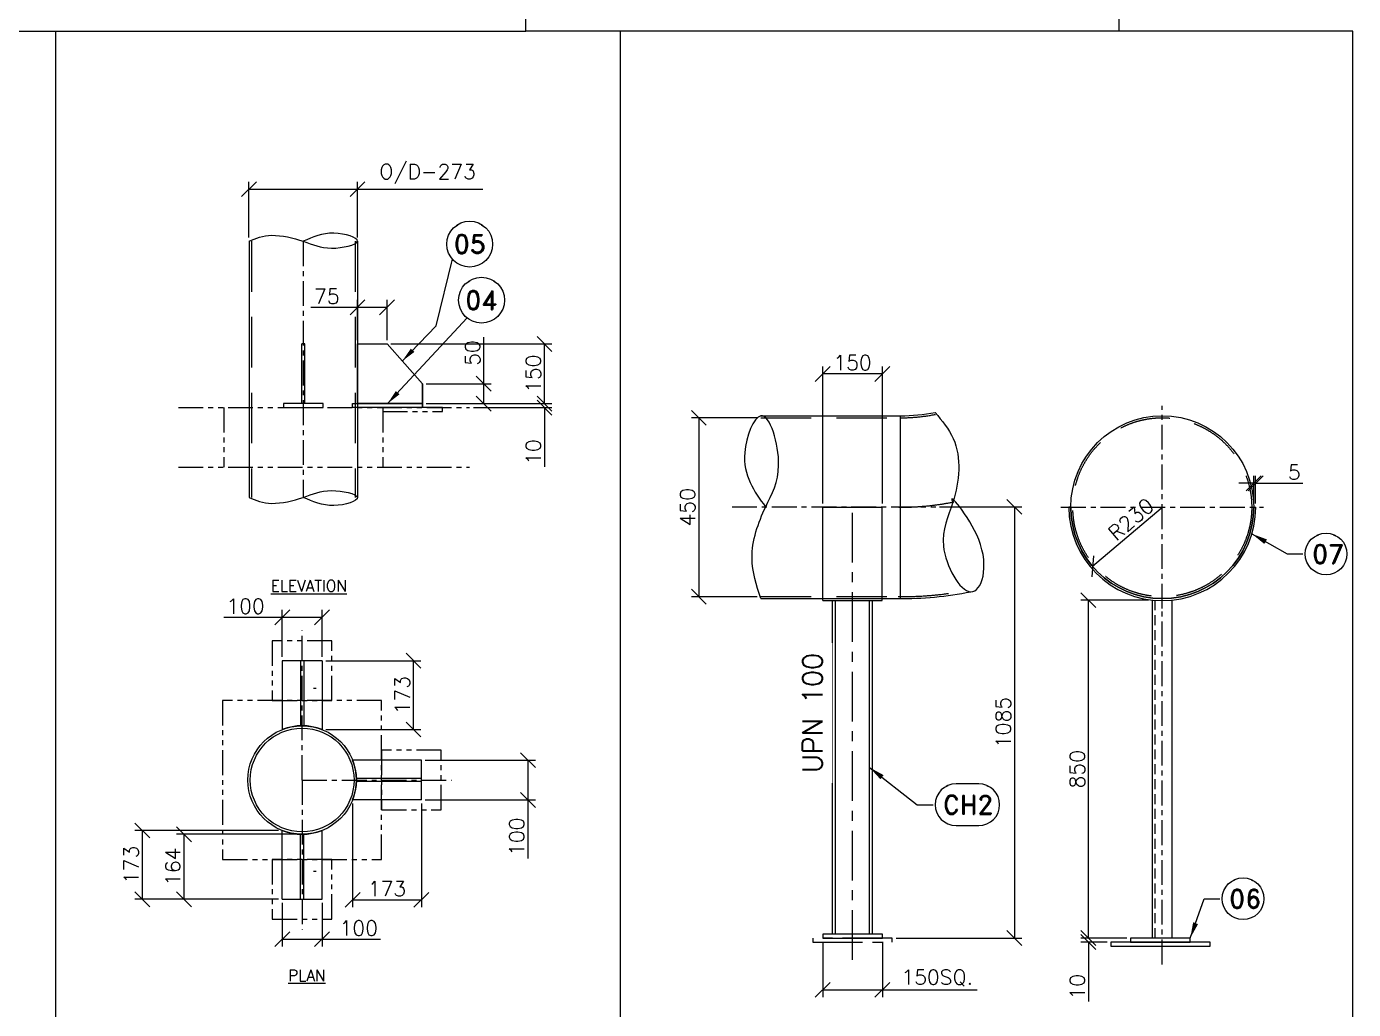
# Model space of a CAD drawing. Header units: inches. Extents: x 0 to 157513, y -28488 to 35640.
# Drawn here: x 132974 to 146328, y 12088 to 21979 of the extents above; entities that cross this region are included whole.
import ezdxf

# ---------------------------------------------------------------- set-up
doc = ezdxf.new("R2010")
doc.units = ezdxf.units.IN
doc.header["$LTSCALE"] = 400
doc.header["$MEASUREMENT"] = 0
for name, pattern in [('CENTER', [2, 1.25, -0.25, 0.25, -0.25]), ('CONTINOUS', [0]), ('DASHED2', [0.375, 0.25, -0.125]), ('HIDDEN', [9.525, 6.35, -3.175]), ('HIDDEN2', [4.7625, 3.175, -1.5875]), ('PHANTOM', [2.5, 1.25, -0.25, 0.25, -0.25, 0.25, -0.25])]:
    doc.linetypes.add(name, pattern=pattern)
for name, color, linetype, lineweight in [('b con', 8, 'CONTINOUS', 9), ('b hid', 8, 'HIDDEN', 5), ('bordertext', 1, 'Continuous', 20)]:
    doc.layers.add(name, color=color, linetype=linetype, lineweight=lineweight)
for name, color, linetype in [('BF', 8, 'PHANTOM'), ('cen', 1, 'CENTER'), ('DIM', 1, 'Continuous'), ('hid', 3, 'HIDDEN2'), ('STR', 8, 'PHANTOM')]:
    doc.layers.add(name, color=color, linetype=linetype)
doc.styles.add('RD', font='ROMAND.SHX')
doc.styles.add('ROMANS', font='romans')
doc.dimstyles.new('SAM2 60 SC', dxfattribs={"dimscale": 60, "dimtxt": 2.5, "dimasz": 2.5, "dimexe": 1.25, "dimexo": 0.625, "dimtad": 1, "dimtoh": 1, "dimdec": 0, "dimdsep": 46, "dimtxsty": 'ROMANS', "dimblk": 'OBLIQUE', "dimcen": 2.5, "dimclrd": 1, "dimclre": 1, "dimclrt": 256, "dimadec": 0, "dimazin": 2, "dimtfac": 1, "dimtdec": 0, "dimtofl": 0, "dimtmove": 0, "dimatfit": 3, "dimfxl": 1, "dimtolj": 1, "dimtzin": 0, "dimarcsym": 1})
doc.dimstyles.new('STANDARD$7', dxfattribs={"dimscale": 25, "dimtxt": 2.5, "dimasz": 2.5, "dimexe": 1.5, "dimexo": 1, "dimgap": 1, "dimtad": 1, "dimdec": 3, "dimzin": 12, "dimdsep": 46, "dimtxsty": 'ROMANS', "dimcen": 125, "dimclrd": 1, "dimclre": 1, "dimclrt": 7, "dimadec": 0, "dimazin": 3, "dimtp": 0.051, "dimtm": 0.032, "dimtfac": 0.6, "dimtdec": 3, "dimtmove": 0, "dimatfit": 3, "dimfxl": 1, "dimtvp": 1, "dimtolj": 1, "dimtzin": 0, "dimarcsym": 1})

# ---------------------------------------------------------------- blocks, each defined once
blk = doc.blocks.new('_OBLIQUE')
at = {"color": 0, "linetype": 'ByBlock'}
blk.add_line((-0.5, -0.5), (0.5, 0.5), dxfattribs=at)
blk = doc.blocks.new('*D302')
at = {"color": 1, "lineweight": -2}
for p, q in [((135985, 15597), (136944, 15597)), ((136869, 14905), (136869, 15597)), ((135985, 14905), (136944, 14905))]:
    blk.add_line(p, q, dxfattribs=at)
at = {"layer": 'Defpoints', "color": 0}
for p in [(135948, 15597, -1), (136869, 15597), (135948, 14905, -1)]:
    blk.add_point(p, dxfattribs=at)
at = {"color": 1, "lineweight": -2, "xscale": 150, "yscale": 150, "zscale": 150}
for p, rotation in [((136869, 15597), 90), ((136869, 14905), 270)]:
    blk.add_blockref('_OBLIQUE', p, dxfattribs=dict(at, rotation=rotation))
at = {"insert": (136756, 15251), "char_height": 150, "attachment_point": 5, "rotation": 90, "style": 'ROMANS'}
blk.add_mtext('\\A1;173', dxfattribs=at)
blk = doc.blocks.new('*D303')
at = {"color": 1, "lineweight": -2}
for p, q in [((135548, 16034), (134959, 16034)), ((135548, 15635), (135548, 16109)), ((135948, 16034), (135548, 16034)), ((135948, 15635), (135948, 16109))]:
    blk.add_line(p, q, dxfattribs=at)
at = {"layer": 'Defpoints', "color": 0}
for p in [(135548, 16034), (135548, 15597, -1), (135948, 15597, -1)]:
    blk.add_point(p, dxfattribs=at)
at = {"color": 1, "lineweight": -2, "xscale": 150, "yscale": 150, "zscale": 150, "rotation": 180}
blk.add_blockref('_OBLIQUE', (135548, 16034), dxfattribs=at)
at = {"color": 1, "lineweight": -2, "xscale": 150, "yscale": 150, "zscale": 150}
blk.add_blockref('_OBLIQUE', (135948, 16034), dxfattribs=at)
at = {"insert": (135178, 16146), "char_height": 150, "attachment_point": 5, "style": 'ROMANS'}
blk.add_mtext('\\A1;100', dxfattribs=at)
blk = doc.blocks.new('*D304')
at = {"color": 1, "lineweight": -2}
for p, q in [((136985, 14597), (138096, 14597)), ((138021, 14597), (138021, 14197)), ((136985, 14197), (138096, 14197)), ((138021, 14197), (138021, 13608))]:
    blk.add_line(p, q, dxfattribs=at)
at = {"layer": 'Defpoints', "color": 0}
for p in [(136948, 14597, -1), (136948, 14197, -1), (138021, 14197)]:
    blk.add_point(p, dxfattribs=at)
at = {"color": 1, "lineweight": -2, "xscale": 150, "yscale": 150, "zscale": 150}
for p, rotation in [((138021, 14597), 90), ((138021, 14197), 270)]:
    blk.add_blockref('_OBLIQUE', p, dxfattribs=dict(at, rotation=rotation))
at = {"insert": (137908, 13827), "char_height": 150, "attachment_point": 5, "rotation": 90, "style": 'ROMANS'}
blk.add_mtext('\\A1;100', dxfattribs=at)
blk = doc.blocks.new('*D305')
at = {"color": 1, "lineweight": -2}
for p, q in [((136256, 14160), (136256, 13116)), ((136948, 14160), (136948, 13116)), ((136256, 13191), (136948, 13191))]:
    blk.add_line(p, q, dxfattribs=at)
at = {"layer": 'Defpoints', "color": 0}
for p in [(136256, 14197, -1), (136948, 14197, -1), (136948, 13191)]:
    blk.add_point(p, dxfattribs=at)
at = {"color": 1, "lineweight": -2, "xscale": 150, "yscale": 150, "zscale": 150, "rotation": 180}
blk.add_blockref('_OBLIQUE', (136256, 13191), dxfattribs=at)
at = {"color": 1, "lineweight": -2, "xscale": 150, "yscale": 150, "zscale": 150}
blk.add_blockref('_OBLIQUE', (136948, 13191), dxfattribs=at)
at = {"insert": (136602, 13303), "char_height": 150, "attachment_point": 5, "style": 'ROMANS'}
blk.add_mtext('\\A1;173', dxfattribs=at)
blk = doc.blocks.new('*D306')
at = {"color": 1, "lineweight": -2}
for p, q in [((135510, 13889), (134065, 13889)), ((134140, 13197), (134140, 13889)), ((135510, 13197), (134065, 13197))]:
    blk.add_line(p, q, dxfattribs=at)
at = {"layer": 'Defpoints', "color": 0}
for p in [(134140, 13889), (135548, 13889, -1), (135548, 13197, -1)]:
    blk.add_point(p, dxfattribs=at)
at = {"color": 1, "lineweight": -2, "xscale": 150, "yscale": 150, "zscale": 150}
for p, rotation in [((134140, 13889), 90), ((134140, 13197), 270)]:
    blk.add_blockref('_OBLIQUE', p, dxfattribs=dict(at, rotation=rotation))
at = {"insert": (134027, 13543), "char_height": 150, "attachment_point": 5, "rotation": 90, "style": 'ROMANS'}
blk.add_mtext('\\A1;173', dxfattribs=at)
blk = doc.blocks.new('*D307')
at = {"color": 1, "lineweight": -2}
for p, q in [((135548, 13160), (135548, 12720)), ((135948, 13160), (135948, 12720)), ((135548, 12795), (135948, 12795)), ((135948, 12795), (136537, 12795))]:
    blk.add_line(p, q, dxfattribs=at)
at = {"layer": 'Defpoints', "color": 0}
for p in [(135548, 13197, -1), (135948, 13197, -1), (135948, 12795)]:
    blk.add_point(p, dxfattribs=at)
at = {"color": 1, "lineweight": -2, "xscale": 150, "yscale": 150, "zscale": 150, "rotation": 180}
blk.add_blockref('_OBLIQUE', (135548, 12795), dxfattribs=at)
at = {"color": 1, "lineweight": -2, "xscale": 150, "yscale": 150, "zscale": 150}
blk.add_blockref('_OBLIQUE', (135948, 12795), dxfattribs=at)
at = {"insert": (136318, 12907), "char_height": 150, "attachment_point": 5, "style": 'ROMANS'}
blk.add_mtext('\\A1;100', dxfattribs=at)
blk = doc.blocks.new('*D308')
at = {"color": 1, "lineweight": -2}
for p, q in [((138187, 18185), (138187, 18335)), ((136997, 18185), (138262, 18185)), ((137471, 18145), (138262, 18145)), ((138187, 18145), (138187, 17549))]:
    blk.add_line(p, q, dxfattribs=at)
at = {"layer": 'Defpoints', "color": 0}
for p in [(136959, 18185, 3477), (137433, 18145, 3477), (138187, 18145)]:
    blk.add_point(p, dxfattribs=at)
at = {"color": 1, "lineweight": -2, "xscale": 150, "yscale": 150, "zscale": 150}
for p, rotation in [((138187, 18185), 270), ((138187, 18145), 90)]:
    blk.add_blockref('_OBLIQUE', p, dxfattribs=dict(at, rotation=rotation))
at = {"insert": (138075, 17697), "char_height": 150, "attachment_point": 5, "rotation": 90, "style": 'ROMANS'}
blk.add_mtext('\\A1;10', dxfattribs=at)
blk = doc.blocks.new('*D309')
at = {"color": 1, "lineweight": -2}
for p, q in [((136641, 18785), (138262, 18785)), ((138187, 18185), (138187, 18785)), ((136997, 18185), (138262, 18185))]:
    blk.add_line(p, q, dxfattribs=at)
at = {"layer": 'Defpoints', "color": 0}
for p in [(136603, 18785, 3477), (138187, 18785), (136959, 18185, 3477)]:
    blk.add_point(p, dxfattribs=at)
at = {"color": 1, "lineweight": -2, "xscale": 150, "yscale": 150, "zscale": 150}
for p, rotation in [((138187, 18785), 90), ((138187, 18185), 270)]:
    blk.add_blockref('_OBLIQUE', p, dxfattribs=dict(at, rotation=rotation))
at = {"insert": (138075, 18485), "char_height": 150, "attachment_point": 5, "rotation": 90, "style": 'ROMANS'}
blk.add_mtext('\\A1;150', dxfattribs=at)
blk = doc.blocks.new('*D310')
at = {"color": 1, "lineweight": -2}
for p, q in [((137575, 18385), (137575, 18853)), ((136997, 18385), (137650, 18385)), ((137575, 18185), (137575, 18385)), ((136997, 18185), (137650, 18185))]:
    blk.add_line(p, q, dxfattribs=at)
at = {"layer": 'Defpoints', "color": 0}
for p in [(136959, 18385, 3477), (137575, 18385), (136959, 18185, 3477)]:
    blk.add_point(p, dxfattribs=at)
at = {"color": 1, "lineweight": -2, "xscale": 150, "yscale": 150, "zscale": 150}
for p, rotation in [((137575, 18385), 90), ((137575, 18185), 270)]:
    blk.add_blockref('_OBLIQUE', p, dxfattribs=dict(at, rotation=rotation))
at = {"insert": (137463, 18694), "char_height": 150, "attachment_point": 5, "rotation": 90, "style": 'ROMANS'}
blk.add_mtext('\\A1;50', dxfattribs=at)
blk = doc.blocks.new('*D311')
at = {"color": 1, "lineweight": -2}
for p, q in [((136305, 19153), (135837, 19153)), ((136305, 18822), (136305, 19228)), ((136603, 19153), (136305, 19153)), ((136603, 18822), (136603, 19228))]:
    blk.add_line(p, q, dxfattribs=at)
at = {"layer": 'Defpoints', "color": 0}
for p in [(136305, 19153), (136305, 18785, 3477), (136603, 18785, 3477)]:
    blk.add_point(p, dxfattribs=at)
at = {"color": 1, "lineweight": -2, "xscale": 150, "yscale": 150, "zscale": 150, "rotation": 180}
blk.add_blockref('_OBLIQUE', (136305, 19153), dxfattribs=at)
at = {"color": 1, "lineweight": -2, "xscale": 150, "yscale": 150, "zscale": 150}
blk.add_blockref('_OBLIQUE', (136603, 19153), dxfattribs=at)
at = {"insert": (135996, 19265), "char_height": 150, "attachment_point": 5, "style": 'ROMANS'}
blk.add_mtext('\\A1;75', dxfattribs=at)
blk = doc.blocks.new('*D312')
at = {"color": 1, "lineweight": -2}
for p, q in [((135213, 19856), (135213, 20418)), ((135213, 20343), (136305, 20343)), ((136305, 19856), (136305, 20418)), ((136305, 20343), (137566, 20343))]:
    blk.add_line(p, q, dxfattribs=at)
at = {"layer": 'Defpoints', "color": 0}
for p in [(136305, 20343), (135213, 19819, 3477), (136305, 19819, 3477)]:
    blk.add_point(p, dxfattribs=at)
at = {"color": 1, "lineweight": -2, "xscale": 150, "yscale": 150, "zscale": 150, "rotation": 180}
blk.add_blockref('_OBLIQUE', (135213, 20343), dxfattribs=at)
at = {"color": 1, "lineweight": -2, "xscale": 150, "yscale": 150, "zscale": 150}
blk.add_blockref('_OBLIQUE', (136305, 20343), dxfattribs=at)
at = {"insert": (137011, 20495), "char_height": 150, "attachment_point": 5, "style": 'ROMANS'}
blk.add_mtext('\\A1;O/D-273', dxfattribs=at)
blk = doc.blocks.new('*D313')
at = {"color": 1, "lineweight": -2}
for p, q in [((140326, 18042), (139665, 18042)), ((139740, 18042), (139740, 16242)), ((140326, 16242), (139665, 16242))]:
    blk.add_line(p, q, dxfattribs=at)
at = {"layer": 'Defpoints', "color": 0}
for p in [(140364, 18042, -13), (139740, 16242), (140364, 16242, -13)]:
    blk.add_point(p, dxfattribs=at)
at = {"color": 1, "lineweight": -2, "xscale": 150, "yscale": 150, "zscale": 150}
for p, rotation in [((139740, 18042), 90), ((139740, 16242), 270)]:
    blk.add_blockref('_OBLIQUE', p, dxfattribs=dict(at, rotation=rotation))
at = {"insert": (139627, 17142), "char_height": 150, "attachment_point": 5, "rotation": 90, "style": 'ROMANS'}
blk.add_mtext('\\A1;450', dxfattribs=at)
blk = doc.blocks.new('*D172')
at = {"color": 1, "lineweight": -2}
blk.add_line((144392, 17131), (143703, 16546), dxfattribs=at)
at = {"layer": 'Defpoints', "color": 0}
for p in [(144404, 17142, -127), (143703, 16546, -127)]:
    blk.add_point(p, dxfattribs=at)
at = {"color": 1, "lineweight": -2, "xscale": 150, "yscale": 150, "zscale": 150, "rotation": 220.4049571735434}
blk.add_blockref('_OBLIQUE', (143703, 16546), dxfattribs=at)
at = {"insert": (144089, 17021), "char_height": 150, "attachment_point": 5, "rotation": 40.405, "style": 'ROMANS'}
blk.add_mtext('\\A1;R230', dxfattribs=at)
blk = doc.blocks.new('*D314')
at = {"color": 1, "lineweight": -2}
for p, q in [((142162, 17146), (142991, 17146)), ((142916, 17146), (142916, 12806)), ((141725, 12806), (142991, 12806))]:
    blk.add_line(p, q, dxfattribs=at)
at = {"layer": 'Defpoints', "color": 0}
for p in [(142125, 17146, -109), (141687, 12806, 132), (142916, 12806)]:
    blk.add_point(p, dxfattribs=at)
at = {"color": 1, "lineweight": -2, "xscale": 150, "yscale": 150, "zscale": 150}
for p, rotation in [((142916, 17146), 90), ((142916, 12806), 270)]:
    blk.add_blockref('_OBLIQUE', p, dxfattribs=dict(at, rotation=rotation))
at = {"insert": (142804, 14976), "char_height": 150, "attachment_point": 5, "rotation": 90, "style": 'ROMANS'}
blk.add_mtext('\\A1;1085', dxfattribs=at)
blk = doc.blocks.new('*D315')
at = {"color": 1, "lineweight": -2}
for p, q in [((140987, 17180), (140987, 18559)), ((141587, 18484), (140987, 18484)), ((141587, 17180), (141587, 18559))]:
    blk.add_line(p, q, dxfattribs=at)
at = {"layer": 'Defpoints', "color": 0}
for p in [(140987, 18484), (140987, 17142, -127), (141587, 17142, -118)]:
    blk.add_point(p, dxfattribs=at)
at = {"color": 1, "lineweight": -2, "xscale": 150, "yscale": 150, "zscale": 150, "rotation": 180}
blk.add_blockref('_OBLIQUE', (140987, 18484), dxfattribs=at)
at = {"color": 1, "lineweight": -2, "xscale": 150, "yscale": 150, "zscale": 150}
blk.add_blockref('_OBLIQUE', (141587, 18484), dxfattribs=at)
at = {"insert": (141287, 18597), "char_height": 150, "attachment_point": 5, "style": 'ROMANS'}
blk.add_mtext('\\A1;150', dxfattribs=at)
blk = doc.blocks.new('*D316')
at = {"color": 1, "lineweight": -2}
for p, q in [((144267, 16207), (143586, 16207)), ((143661, 12806), (143661, 16207)), ((144048, 12806), (143586, 12806))]:
    blk.add_line(p, q, dxfattribs=at)
at = {"layer": 'Defpoints', "color": 0}
for p in [(143661, 16207), (144304, 16207, -127), (144086, 12806, 132)]:
    blk.add_point(p, dxfattribs=at)
at = {"color": 1, "lineweight": -2, "xscale": 150, "yscale": 150, "zscale": 150}
for p, rotation in [((143661, 16207), 90), ((143661, 12806), 270)]:
    blk.add_blockref('_OBLIQUE', p, dxfattribs=dict(at, rotation=rotation))
at = {"insert": (143549, 14506), "char_height": 150, "attachment_point": 5, "rotation": 90, "style": 'ROMANS'}
blk.add_mtext('\\A1;850', dxfattribs=at)
blk = doc.blocks.new('*D317')
at = {"color": 1, "lineweight": -2}
for p, q in [((143661, 12806), (143661, 12956)), ((144048, 12806), (143586, 12806)), ((143848, 12766), (143586, 12766)), ((143661, 12766), (143661, 12169))]:
    blk.add_line(p, q, dxfattribs=at)
at = {"layer": 'Defpoints', "color": 0}
for p in [(143661, 12766), (143886, 12766, 5180), (144086, 12806, 132)]:
    blk.add_point(p, dxfattribs=at)
at = {"color": 1, "lineweight": -2, "xscale": 150, "yscale": 150, "zscale": 150}
for p, rotation in [((143661, 12806), 270), ((143661, 12766), 90)]:
    blk.add_blockref('_OBLIQUE', p, dxfattribs=dict(at, rotation=rotation))
at = {"insert": (143549, 12317), "char_height": 150, "attachment_point": 5, "rotation": 90, "style": 'ROMANS'}
blk.add_mtext('\\A1;10', dxfattribs=at)
blk = doc.blocks.new('*D318')
at = {"color": 1, "lineweight": -2}
for p, q in [((145324, 17383), (145174, 17383)), ((145324, 17180), (145324, 17458)), ((145344, 17180), (145344, 17458)), ((145344, 17383), (145819, 17383))]:
    blk.add_line(p, q, dxfattribs=at)
at = {"layer": 'Defpoints', "color": 0}
for p in [(145344, 17383), (145324, 17142, -127), (145344, 17142, -127)]:
    blk.add_point(p, dxfattribs=at)
at = {"color": 1, "lineweight": -2, "xscale": 150, "yscale": 150, "zscale": 150}
blk.add_blockref('_OBLIQUE', (145324, 17383), dxfattribs=at)
at = {"color": 1, "lineweight": -2, "xscale": 150, "yscale": 150, "zscale": 150, "rotation": 180}
blk.add_blockref('_OBLIQUE', (145344, 17383), dxfattribs=at)
at = {"insert": (145732, 17495), "char_height": 150, "attachment_point": 5, "style": 'ROMANS'}
blk.add_mtext('\\A1;5', dxfattribs=at)
blk = doc.blocks.new('*D319')
at = {"color": 1, "lineweight": -2}
for p, q in [((140987, 12768), (140987, 12211)), ((141587, 12768), (141587, 12211)), ((140987, 12286), (141587, 12286)), ((141587, 12286), (142541, 12286))]:
    blk.add_line(p, q, dxfattribs=at)
at = {"layer": 'Defpoints', "color": 0}
for p in [(140987, 12806, 132), (141587, 12806, 132), (141587, 12286)]:
    blk.add_point(p, dxfattribs=at)
at = {"color": 1, "lineweight": -2, "xscale": 150, "yscale": 150, "zscale": 150, "rotation": 180}
blk.add_blockref('_OBLIQUE', (140987, 12286), dxfattribs=at)
at = {"color": 1, "lineweight": -2, "xscale": 150, "yscale": 150, "zscale": 150}
blk.add_blockref('_OBLIQUE', (141587, 12286), dxfattribs=at)
at = {"insert": (142139, 12406), "char_height": 150, "attachment_point": 5, "style": 'ROMANS'}
blk.add_mtext('\\A1;150SQ.', dxfattribs=at)
blk = doc.blocks.new('*D328')
at = {"color": 1, "lineweight": -2}
for p, q in [((135694, 13851), (134484, 13851)), ((134559, 13851), (134559, 13197)), ((135510, 13197), (134484, 13197))]:
    blk.add_line(p, q, dxfattribs=at)
at = {"layer": 'Defpoints', "color": 0}
for p in [(135732, 13851, -1), (134559, 13197), (135548, 13197, -1)]:
    blk.add_point(p, dxfattribs=at)
at = {"color": 1, "lineweight": -2, "xscale": 150, "yscale": 150, "zscale": 150}
for p, rotation in [((134559, 13851), 90), ((134559, 13197), 270)]:
    blk.add_blockref('_OBLIQUE', p, dxfattribs=dict(at, rotation=rotation))
at = {"insert": (134447, 13524), "char_height": 150, "attachment_point": 5, "rotation": 90, "style": 'ROMANS'}
blk.add_mtext('\\A1;164', dxfattribs=at)

msp = doc.modelspace()

# ---------------------------------------------------------------- linework, layer by layer
at = {"color": 7, "ltscale": 10}
for p, q in [((135743.3, 18185, 3477.1), (135743.3, 18785, 3477.1)), ((135775.3, 18785, 3477.1), (135743.3, 18785, 3477.1)), ((135775.3, 18185, 3477.1), (135775.3, 18785, 3477.1)), ((136959.3, 18385, 3477.1), (136603.3, 18785, 3477.1)), ((136959.3, 18145, 3477.1), (136959.3, 18385, 3477.1)), ((136959.3, 18145, 3477.1), (136305.3, 18145, 3477.1))]:
    msp.add_line(p, q, dxfattribs=at)
for p, q in [((136959.3, 18145, 3477.1), (136256, 18145, -0.5)), ((143484, 17142.2, -127), (143464, 17142.2, -127)), ((145324.4, 17142.2, -127), (145344.4, 17142.2, -127)), ((144304.2, 12805.6, -127), (144304.2, 16208.8, -127)), ((144504.2, 12805.6, -127), (144504.2, 16208.8, -127)), ((135548, 15597.1, -0.5), (135548, 14905.2, -0.5)), ((135948, 15597.1, -0.5), (135548, 15597.1, -0.5)), ((135732, 15597.1, -0.5), (135732, 14942.9, -0.5)), ((135764, 15597.1, -0.5), (135764, 14942.9, -0.5)), ((135948, 15597.1, -0.5), (135948, 14905.2, -0.5)), ((136948, 14597.1, -0.5), (136256, 14597.1, -0.5)), ((136948, 14197.1, -0.5), (136948, 14597.1, -0.5)), ((136948, 14413.1, -0.5), (136293.7, 14413.1, -0.5)), ((136948, 14381.1, -0.5), (136293.7, 14381.1, -0.5)), ((136948, 14197.1, -0.5), (136256, 14197.1, -0.5)), ((135548, 13197.1, -0.5), (135548, 13889.1, -0.5)), ((135948, 13197.1, -0.5), (135948, 13889.1, -0.5)), ((135732, 13197.1, -0.5), (135732, 13851.4, -0.5)), ((135764, 13197.1, -0.5), (135764, 13851.4, -0.5)), ((135548, 13197.1, -0.5), (135948, 13197.1, -0.5)), ((144685.8, 12805.6, 131.5), (144085.8, 12805.6, 131.5)), ((144085.8, 12805.6, 131.5), (144085.8, 12765.6, 131.5)), ((144685.8, 12765.6, 131.5), (144685.8, 12805.6, 131.5))]:
    msp.add_line(p, q)
at = {"ltscale": 10}
for p, q in [((140986.8, 16202.2, -104.3), (140986.8, 17142.2, -127)), ((140986.8, 17142.2, -127), (141586.8, 17142.2, -118.4)), ((141586.8, 16202.2, -96.5), (141586.8, 17142.2, -118.4)), ((140986.8, 16202.2, -172.6), (141586.8, 16202.2, -172.6)), ((141087.1, 12845.6, -180.8), (141086.8, 16202.2, -104.3)), ((141116.3, 12845.6, -180.8), (141116, 16202.2, -104.3)), ((141457.9, 12845.6, -180.8), (141457.6, 16202.2, -104.3)), ((141487.1, 12845.6, -180.8), (141486.8, 16202.2, -96.5))]:
    msp.add_line(p, q, dxfattribs=at)
at = {"color": 8, "ltscale": 10}
for p, q in [((135888, 15317.1, -0.5), (135864, 15317.1, -0.5)), ((135888, 13477.1, -0.5), (135864, 13477.1, -0.5))]:
    msp.add_line(p, q, dxfattribs=at)
at = {"color": 1}
msp.add_line((144085.8, 12765.6, 131.5), (144685.8, 12765.6, 131.5), dxfattribs=at)
at = {"color": 8}
for points in [[(132252.1, 21932.8), (137998.1, 21932.8), (137998.1, 28451.6)], [(143966.6, 28451.6), (143966.6, 21932.8), (137998.1, 21932.8)], [(126662.6, 10109.5), (133270.5, 10109.5), (133270.5, 21932.8)], [(133270.5, 10109.5), (138951.7, 10109.5), (138951.7, 21932.8)]]:
    msp.add_lwpolyline(points, dxfattribs=at)
for points, elevation in [([(136305.3, 18185), (136305.3, 18785), (136603.3, 18785), (136959.3, 18385), (136959.3, 18185), (136305.3, 18185)], 3477.1), ([(136256, 18145), (136256, 18185), (136959.3, 18185), (136959.3, 18145), (136256, 18145)], -0.5)]:
    msp.add_lwpolyline(points, dxfattribs=dict(elevation=elevation))
at = {"color": 7, "ltscale": 10, "elevation": 3477.1}
msp.add_lwpolyline([(135559.3, 18145), (135959.3, 18145), (135959.3, 18185), (135559.3, 18185)], close=True, dxfattribs=at)
at = {"ltscale": 10, "elevation": 131.5}
msp.add_lwpolyline([(140987.1, 12805.6), (141587.1, 12805.6), (141587.1, 12845.6), (140987.1, 12845.6)], close=True, dxfattribs=at)
at = {"color": 8}
msp.add_circle((144404.2, 17142.2, -127), 920.2, dxfattribs=at)
for centre, radius, start, end in [((144404.2, 17142.2, -127), 940.2, 180, 0), ((144404.2, 17142.2, -127), 920.2, 180, 0), ((135748, 14397.1, -0.5), 546, 68.51237, 111.48763), ((135748, 14397.1, -0.5), 546, 338.51237, 21.48763), ((135748, 14397.1, -0.5), 546, 248.51237, 291.48763)]:
    msp.add_arc(centre, radius, start, end)
at = {"layer": 'b con', "color": 8}
for p, q in [((135213.3, 19818.5, 3477.1), (135213.3, 17241.1, 3477.1)), ((136305.3, 19818.5, 3477.1), (136305.3, 17241.1, 3477.1)), ((140363.8, 18062.2, -144.8), (141770.8, 18062.2, -144.8)), ((141770.8, 16222.2, -131.5), (141770.8, 18062.2, -131.5)), ((140363.8, 16222.2, -144.8), (141770.8, 16222.2, -144.8))]:
    msp.add_line(p, q, dxfattribs=at)
for radius in [546, 522]:
    msp.add_circle((135748, 14397.1, -0.5), radius, dxfattribs=at)
for radius, start in [(1780, 270), (3620, 269.59998)]:
    msp.add_arc((141770.8, 19842.2, -131.5), radius, start, 281.25355, dxfattribs=at)
for points in [[(135213.3, 19818.5, 3477.1), (135442.3, 19878.6), (135759.3, 19818.5, 3726), (136044.2, 19749.3), (136305.3, 19818.5, 3477.1), (136067.9, 19900.4), (135759.3, 19818.5, 3726)], [(140363.8, 16222.2, -144.8), (140275.4, 16628.3, -131.5), (140412.9, 17145.6, -70.5), (140543.5, 17566.6, -131.5), (140363.8, 18062.2, -144.8), (140202.1, 17693.5, -131.5), (140411.9, 17145.6, -62.9)], [(142118.2, 18096.4, -131.5), (142300.8, 17832.5, -131.5), (142297.7, 17194.1, -131.5), (142201.5, 16750, -131.5), (142477.2, 16291.8, -131.5), (142557.2, 16817.9, -131.5), (142297.7, 17194.1, -131.5), (142301.4, 17187.4, -131.5)], [(135213.3, 17241.1, 3477.1), (135442.3, 17181), (135759.3, 17241.1, 3726), (136044.2, 17310.3), (136305.3, 17241.1, 3477.1), (136067.9, 17159.2), (135759.3, 17241.1, 3726)]]:
    msp.add_spline(points, degree=3, dxfattribs=at)
at = {"layer": 'b hid', "linetype": 'HIDDEN', "ltscale": 0.2}
for p, q in [((135237.3, 19818.5, 3477.1), (135237.3, 17241.1, 3477.1)), ((136281.3, 19818.5, 3477.1), (136281.3, 17241.1, 3477.1)), ((140363.8, 18042.2, -144.8), (141770.8, 18042.2, -144.8)), ((140363.8, 16242.2, -144.8), (141770.8, 16242.2, -144.8))]:
    msp.add_line(p, q, dxfattribs=at)
msp.add_circle((144404.2, 17142.2, -127), 900.2, dxfattribs=at)
for radius, start in [(1800, 270), (3600, 269.59998)]:
    msp.add_arc((141770.8, 19842.2, -131.5), radius, start, 281.25355, dxfattribs=at)
at = {"layer": 'BF', "elevation": 131.5}
msp.add_lwpolyline([(140887.1, 12765.6), (141687.1, 12765.6), (141687.1, 12805.6), (140887.1, 12805.6)], close=True, dxfattribs=at)
at = {"layer": 'cen', "ltscale": 0.5}
for p, q in [((135759.3, 19818.5, 3726), (135759.3, 17241.1, 3587)), ((144404.2, 16122, -127), (144404.2, 18162.4, -127)), ((140074.9, 17145.6, -62.9), (142124.8, 17145.8, -109.1)), ((143384, 17142.2, -127), (145424.4, 17142.2, -127)), ((144404.2, 12542, -127), (144404.2, 16122, -127)), ((135748, 14397.1, -0.5), (135748, 15900.5, -0.5)), ((135748, 14397.1, -0.5), (137251.3, 14397.1, -0.5)), ((135748, 14397.1, -0.5), (135748, 12893.8, -0.5))]:
    msp.add_line(p, q, dxfattribs=at)
at = {"layer": 'cen'}
msp.add_line((141287.1, 12587.1, -179.6), (141286.8, 17142.2, -131.5), dxfattribs=at)
at = {"layer": 'cen', "ltscale": 10}
msp.add_arc((141770.8, 19842.2, -131.5), 2700, 269.59998, 281.25355, dxfattribs=at)
at = {"layer": 'hid', "linetype": 'DASHED2'}
msp.add_line((144333.4, 12805.6, -127), (144333.4, 16205.4, -127), dxfattribs=at)
at = {"layer": 'hid', "color": 8, "elevation": 5180.5}
msp.add_lwpolyline([(143885.8, 12725.6), (144885.8, 12725.6), (144885.8, 12765.6), (143885.8, 12765.6)], close=True, dxfattribs=at)
at = {"layer": 'STR', "ltscale": 0.5}
for p, q in [((134959.3, 18145, 3635.8), (134959.3, 17545, 3603.4)), ((136559.3, 18145, 3635.8), (136559.3, 17545, 3603.4))]:
    msp.add_line(p, q, dxfattribs=at)
at = {"layer": 'STR', "ltscale": 0.5, "elevation": 3477.1}
for points in [[(134502.4, 18145), (137433.3, 18145)], [(134502.4, 17545), (137433.3, 17545)]]:
    msp.add_lwpolyline(points, dxfattribs=at)
at = {"layer": 'STR', "ltscale": 0.5}
for points, elevation in [([(136559.3, 18105), (137159.3, 18105), (137159.3, 18145), (136559.3, 18145)], 3477.1), ([(135448, 15197.1), (136048, 15197.1), (136048, 15797.1), (135448, 15797.1)], -0.5), ([(136548, 13597.1), (136548, 15197.1), (134948, 15197.1), (134948, 13597.1)], -0.5), ([(136548, 14697.1), (136548, 14097.1), (137148, 14097.1), (137148, 14697.1)], -0.5), ([(136048, 13597.1), (135448, 13597.1), (135448, 12997.1), (136048, 12997.1)], -0.5)]:
    msp.add_lwpolyline(points, close=True, dxfattribs=dict(at, elevation=elevation))

# ---------------------------------------------------------------- texts
at = {"color": 4, "linetype": 'Continuous', "char_height": 112.5, "width": 2658.337, "attachment_point": 2, "style": 'ROMANS'}
for s, insert in [('{\\LELEVATION}', (135815.6, 16406.5, 241.2)), ('{\\LPLAN}', (135795.3, 12486.6, 241.2))]:
    msp.add_mtext(s, dxfattribs=dict(at, insert=insert))

# ---------------------------------------------------------------- dimensions: what is measured, and where the dimension line sits
for base, p1, p2, text, picture, middle in [((136305.3, 20342.8), (135213.3, 19818.5, 3477.1), (136305.3, 19818.5, 3477.1), 'O/D-<>', '*D312', (137010.7, 20494.6)), ((141587.1, 12286.2), (140987.1, 12805.6, 131.5), (141587.1, 12805.6, 131.5), '<>SQ.', '*D319', (142138.8, 12405.9))]:
    dim = msp.add_linear_dim(base=base, p1=p1, p2=p2, text=text, dimstyle='SAM2 60 SC', override={"dimtoh": 0, "dimlfac": 0.25})
    dim.commit()
    dim.dimension.update_dxf_attribs({"geometry": picture, "text_midpoint": middle})
for base, p1, p2, picture, middle in [((136305.3334412, 19152.8098234), (136603.3334412, 18784.9648452, 3477.0918344), (136305.3334412, 18784.9648452, 3477.0918345), '*D311', (135996.4048697, 19265.3098234)), ((140986.8, 18484.3), (141586.8, 17142.2, -118.4), (140986.8, 17142.2, -127), '*D315', (141286.8, 18596.8)), ((145344.4, 17382.6), (145324.4, 17142.2, -127), (145344.4, 17142.2, -127), '*D318', (145731.9, 17495.1)), ((135548, 16033.8), (135948, 15597.1, -0.5), (135548, 15597.1, -0.5), '*D303', (135178.3, 16146.3)), ((136948, 13190.8), (136256, 14197.1, -0.5), (136948, 14197.1, -0.5), '*D305', (136602, 13303.3)), ((135948, 12794.8), (135548, 13197.1, -0.5), (135948, 13197.1, -0.5), '*D307', (136317.6, 12907.3))]:
    dim = msp.add_linear_dim(base=base, p1=p1, p2=p2, dimstyle='SAM2 60 SC', override={"dimtoh": 0, "dimlfac": 0.25})
    dim.commit()
    dim.dimension.update_dxf_attribs({"geometry": picture, "text_midpoint": middle})
for base, p1, p2, picture, middle in [((138187.2, 18785), (136959.3, 18185, 3477.1), (136603.3, 18785, 3477.1), '*D309', (138074.7, 18485)), ((137575.3, 18385), (136959.3, 18185, 3477.1), (136959.3, 18385, 3477.1), '*D310', (137462.8, 18693.9)), ((138187.2, 18145), (136959.3, 18185, 3477.1), (137433.3, 18145, 3477.1), '*D308', (138074.7, 17696.8)), ((139739.8, 16242.2, -131.5), (140363.8, 18042.2, -144.8), (140363.8, 16242.2, -144.8), '*D313', (139627.3, 17142.2, -131.5)), ((142916.1, 12805.6), (142124.8, 17145.8, -109.1), (141687.1, 12805.6, 131.5), '*D314', (142803.6, 14975.7)), ((143661.3, 16207.3), (144085.8, 12805.6, 131.5), (144304.2, 16207.3, -127), '*D316', (143548.8, 14506.5)), ((136868.7, 15597.1), (135948, 14905.2, -0.5), (135948, 15597.1, -0.5), '*D302', (136756.2, 15251.2)), ((138020.6, 14197.1), (136948, 14597.1, -0.5), (136948, 14197.1, -0.5), '*D304', (137908.1, 13827.5)), ((134139.7, 13889.1), (135548, 13197.1, -0.5), (135548, 13889.1, -0.5), '*D306', (134027.2, 13543.1)), ((134559.3, 13197.1), (135732, 13851.4, -0.5), (135548, 13197.1, -0.5), '*D328', (134446.8, 13524.2)), ((143661.3, 12765.6), (144085.8, 12805.6, 131.5), (143885.8, 12765.6, 5180.5), '*D317', (143548.8, 12317.4))]:
    dim = msp.add_linear_dim(base=base, p1=p1, p2=p2, angle=90, dimstyle='SAM2 60 SC', override={"dimtoh": 0, "dimlfac": 0.25})
    dim.commit()
    dim.dimension.update_dxf_attribs({"geometry": picture, "text_midpoint": middle})
dim = msp.add_radius_dim(center=(144404.2, 17142.2, -127), mpoint=(143703.5, 16545.7, -127), dimstyle='SAM2 60 SC', override={"dimtoh": 0, "dimlfac": 0.25})
dim.commit()
dim.dimension.update_dxf_attribs({"geometry": '*D172', "text_midpoint": (144161.7, 16935.8), "dimtype": 164})

# ---------------------------------------------------------------- leaders
at = {"layer": 'DIM', "color": 4, "annotation_type": 0, "has_hookline": 1, "hookline_direction": 0}
for points, text_width in [([(145305.5, 16874.4, -127), (145662.6, 16671.7, -127), (145822.6, 16671.7, -127)], 303.6), ([(141457.7, 14523.9, -142.5), (141938.4, 14148.8, -142.5), (142098.4, 14148.8, -142.5)], 508.9), ([(144685.8, 12805.6, 131.4), (144827.3, 13202.2, 131.4), (144987.3, 13202.2, 131.4)], 303.6)]:
    msp.add_leader(points, dimstyle='STANDARD$7', override={"dimscale": 80, "dimasz": 2, "dimexe": 1, "dimtad": 0, "dimdec": 0, "dimpost": '', "dimcen": 0.9, "dimadec": 1, "dimtp": 0, "dimtm": 0, "dimtfac": 1, "dimtdec": 0, "dimatfit": 0, "dimfxl": 1.5, "dimtvp": 0, "dimtfillclr": 256}, dxfattribs=dict(at, text_width=text_width))

# ---------------------------------------------------------------- next in the draw order: texts
at = {"color": 7, "char_height": 187.5, "style": 'RD', "bg_fill": 2}
for s, insert, attachment_point in [('05', (137595.8, 19884.1, 1738.3), 3), ('04', (137711.3, 19320.3, 1738.3), 3), ('07', (145913.1, 16577.3, -127), 7), ('06', (145077.9, 13107.8, 131.4), 7)]:
    msp.add_mtext(s, dxfattribs=dict(at, insert=insert, attachment_point=attachment_point))
at = {"insert": (142197.6, 14054.4, -142.5), "char_height": 187.5, "attachment_point": 7, "style": 'RD', "bg_fill": 2}
msp.add_mtext('CH2', dxfattribs=at)

# ---------------------------------------------------------------- next in the draw order: linework, layer by layer
at = {"color": 8}
msp.add_lwpolyline([(138951.7, 10109.5), (146321.1, 10109.5), (146321.1, 21932.8), (143966.6, 21932.8)], dxfattribs=at)
at = {"layer": 'bordertext'}
for p, q in [((142557.6, 14358.8, -142.5), (142328.4, 14358.8, -142.5)), ((142328.4, 13938.8, -142.5), (142557.6, 13938.8, -142.5))]:
    msp.add_line(p, q, dxfattribs=at)
for centre, radius in [((137434.3, 19789.7, 1738.3), 231), ((137553.6, 19225.9, 1738.3), 231), ((146052.6, 16671.7, -127), 210), ((145217.3, 13202.2, 131.4), 210)]:
    msp.add_circle(centre, radius, dxfattribs=at)
for centre, start, end in [((142328.4, 14148.8, -142.5), 90, 270), ((142557.6, 14148.8, -142.5), 270, 90)]:
    msp.add_arc(centre, 210, start, end, dxfattribs=at)

# ---------------------------------------------------------------- next in the draw order: leaders
for points in [[(136755.8, 18613.7, 1738.3), (137096.2, 18966.1, 1738.3), (137260.5, 19637.4, 1738.3)], [(136607.7, 18185, 1738.3), (137407.4, 19047, 1738.3)]]:
    msp.add_leader(points, dimstyle='SAM2 60 SC', override={"dimgap": 0.625, "dimtad": 0, "dimtoh": 0, "dimlfac": 0.5})

# ---------------------------------------------------------------- next in the draw order: texts
at = {"insert": (140784.7, 15676.3, 23.5), "char_height": 200, "attachment_point": 3, "rotation": 90, "style": 'ROMANS', "bg_fill": 2}
msp.add_mtext('UPN 100', dxfattribs=at)

doc.saveas('drawing.dxf')
